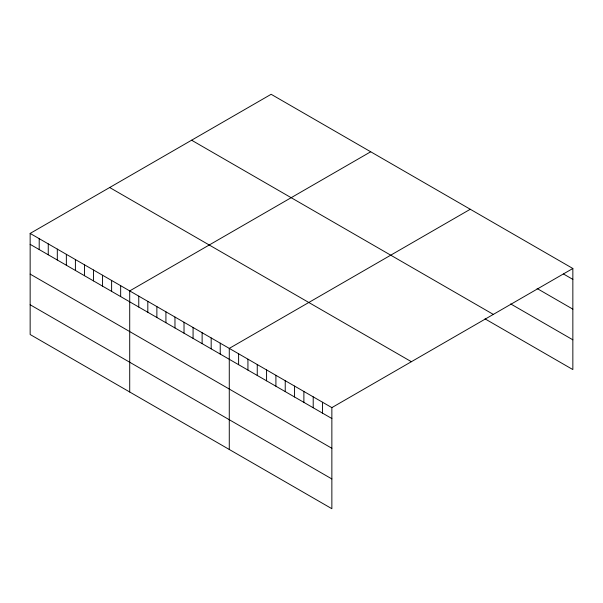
<?xml version="1.0" encoding="UTF-8"?>
<svg xmlns="http://www.w3.org/2000/svg" width="603" height="603" viewBox="0 0 603 603"><rect width="100%" height="100%" fill="white"/><g stroke="black" fill="none" stroke-linecap="round" stroke-linejoin="round"><path stroke-width="0.9" d="M30.15 233.429L331.861 407.62L331.861 508.706L30.15 334.514L30.15 233.429L271.139 94.294L572.85 268.486L572.85 369.571L485.031 318.866M370.702 151.783L129.713 290.91L129.713 391.995M470.272 209.264L229.276 348.398L229.276 449.476M331.861 407.62L572.85 268.486M563.526 274.011L572.85 279.393M537.1 288.513L572.85 309.151M510.681 303.92L572.85 339.813M191.611 140.213L493.322 314.404M109.678 187.518L411.389 361.71M30.15 244.336L331.861 418.527M30.15 274.094L331.861 448.285M30.15 304.756L331.861 478.948M322.537 402.239L322.537 413.145M313.206 396.849L313.206 407.756M303.882 391.468L303.882 402.374M294.558 386.086L294.558 396.993M285.234 380.704L285.234 391.603M275.91 375.315L275.91 386.221M266.579 369.933L266.579 380.84M257.255 364.551L257.255 375.45M247.931 359.162L247.931 370.069M238.607 353.78L238.607 364.687M220.231 343.167L220.231 354.074M211.178 337.944L211.178 348.851M202.126 332.72L202.126 343.627M193.073 327.497L193.073 338.396M184.021 322.266L184.021 333.173M174.968 317.042L174.968 327.949M165.923 311.819L165.923 322.718M156.87 306.588L156.87 317.495M147.818 301.364L147.818 312.271M138.765 296.141L138.765 307.04M120.66 285.686L120.66 296.593M111.615 280.463L111.615 291.37M102.563 275.239L102.563 286.139M93.51 270.008L93.51 280.915M84.458 264.785L84.458 275.692M75.405 259.561L75.405 270.461M66.353 254.33L66.353 265.237M57.308 249.107L57.308 260.014M48.255 243.883L48.255 254.79M39.203 238.652L39.203 249.559"/></g></svg>
